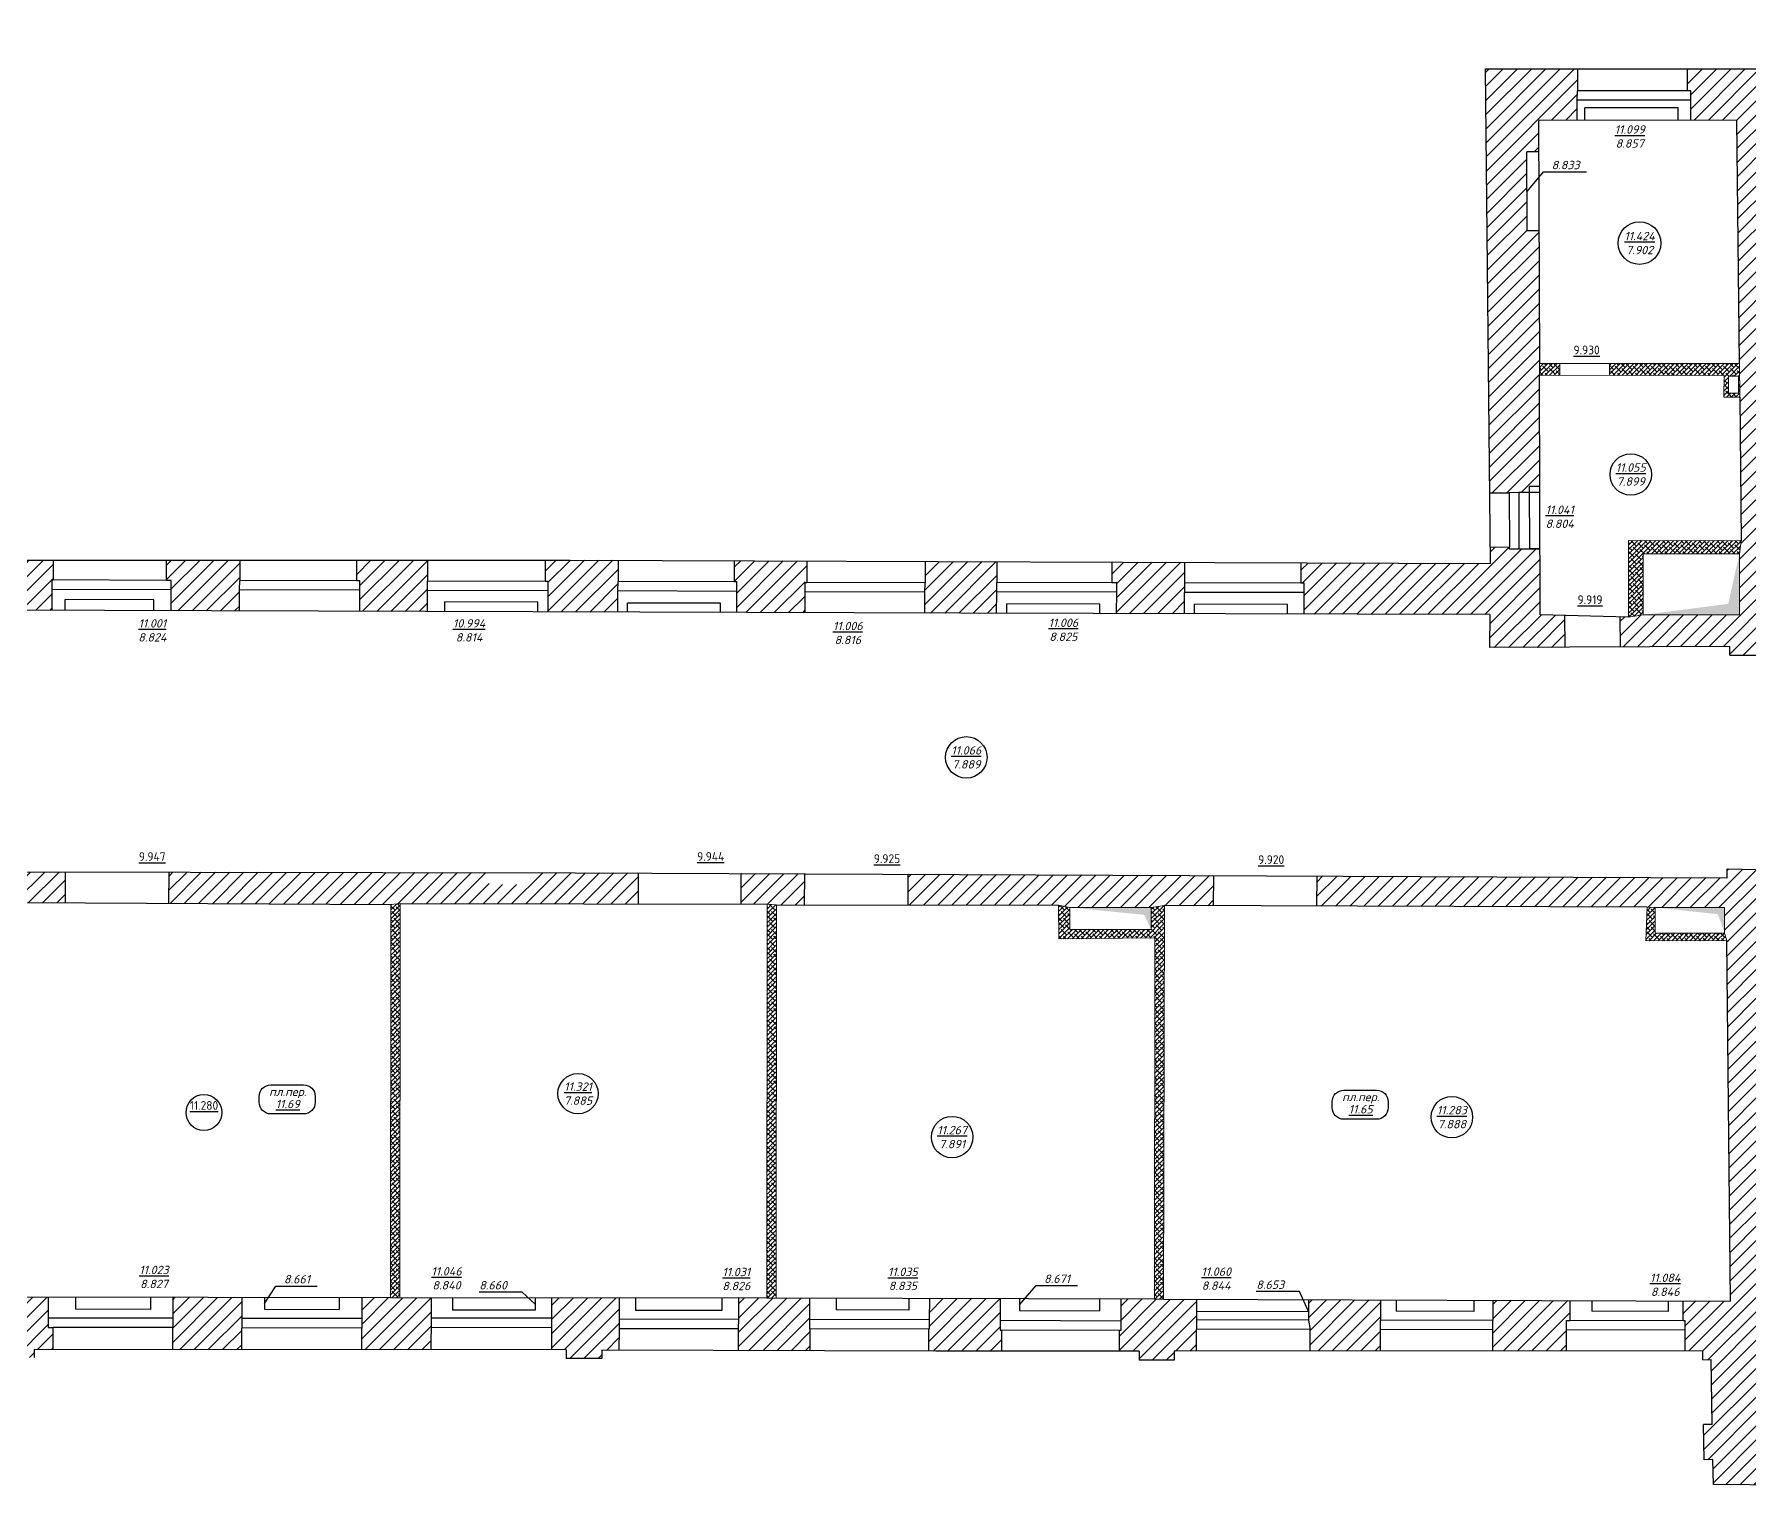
# Model space of a CAD drawing. Header units: millimetres. Extents: x 906648 to 969556, y 1626901 to 1670974.
# Drawn here: x 930011 to 955541, y 1626901 to 1648616 of the extents above; entities that cross this region are included whole.
import ezdxf
from ezdxf.enums import TextEntityAlignment as Align

# ---------------------------------------------------------------- set-up
doc = ezdxf.new("R2010")
doc.units = ezdxf.units.MM
doc.layers.add('демонтаж', color=7, linetype='Continuous', lineweight=9)
for name, color, linetype in [('Контур', 7, 'Continuous'), ('Отметки', 7, 'Continuous'), ('Рама', 121, 'Continuous'), ('Штриховка', 252, 'Continuous')]:
    doc.layers.add(name, color=color, linetype=linetype)
doc.styles.add('CIFRY', font='ROMANT.shx', dxfattribs={"oblique": 15, "height": 125})
doc.styles.add('ISOCPEUR', font='isocpeur.ttf', dxfattribs={"width": 0.95})
doc.dimstyles.new('GENPLAN_isoc', dxfattribs={"dimscale": 0.1, "dimtxt": 1.3, "dimasz": 0.3, "dimexe": 0.4, "dimexo": 0, "dimgap": 0.4, "dimtad": 1, "dimdec": 0, "dimlfac": 1000, "dimzin": 0, "dimtxsty": 'ISOCPEUR', "dimblk1": 'OBLIQUE', "dimblk2": 'OBLIQUE', "dimsah": 1, "dimcen": -1, "dimaunit": 1, "dimadec": 3, "dimazin": 0, "dimtfac": 0.75, "dimtdec": 0, "dimtix": 1, "dimtmove": 1, "dimatfit": 3, "dimldrblk": 'NONE', "dimfxl": 1, "dimtvp": 0.6, "dimarcsym": 0})

# ---------------------------------------------------------------- blocks, each defined once
blk = doc.blocks.new('_Oblique')
at = {"color": 0, "linetype": 'ByBlock', "lineweight": -2}
blk.add_line((-0.5, -0.5), (0.5, 0.5), dxfattribs=at)
blk = doc.blocks.new('S1')
at = {"color": 0, "const_width": 0.75}
blk.add_lwpolyline([(-0.375, 0, 1), (0.375, 0, 1)], format="xyb", close=True, dxfattribs=at)
blk = doc.blocks.new('*U523')
at = {"layer": 'Штриховка'}
blk.add_lwpolyline([(0, 0), (2.631, 1.762)], dxfattribs=at)
blk.add_solid([(2.884, 1.932), (2.501, 1.794), (2.611, 1.629), (2.631, 1.762)], dxfattribs=at)
at = {"layer": 'Штриховка', "xscale": 0.07662220042706858, "yscale": 0.07662220042706858, "zscale": 0.07662220042706858, "rotation": 182.3565030755686}
blk.add_blockref('S1', (0, 0), dxfattribs=at)

msp = doc.modelspace()

# ---------------------------------------------------------------- hatches: boundary and pattern name
at = {"ltscale": 0.03, "true_color": 0xcd2027, "transparency": 33554610}
h = msp.add_hatch(dxfattribs=at)
h.set_pattern_fill('ANSI38', color=242, scale=15)
h.paths.add_polyline_path([(952728, 1643717), (952424, 1643717), (952424, 1643539), (952728, 1643539)])
h.paths.add_polyline_path([(955404, 1643714), (953467, 1643716), (953467, 1643538), (955174, 1643536), (955169, 1643211), (955409, 1643211)])
h.paths.add_polyline_path([(955238, 1643527), (955390, 1643527), (955390, 1643275), (955238, 1643275)], flags=16)
h.paths.add_polyline_path([(955429, 1641076), (953752, 1641081), (953750, 1639938), (953971, 1639971), (953971, 1640879), (955402, 1640879)])
h = msp.add_hatch(dxfattribs=at)
h.set_pattern_fill('ANSI38', color=242, scale=15)
h.paths.add_polyline_path([(935461, 1635676), (935321, 1635657), (935314, 1629802), (935453, 1629805)])
h = msp.add_hatch(dxfattribs=at)
h.set_pattern_fill('ANSI38', color=242, scale=15)
h.paths.add_polyline_path([(941061, 1635655), (940923, 1635663), (940917, 1629799), (941058, 1629799)])
h = msp.add_hatch(dxfattribs=at)
h.set_pattern_fill('ANSI38', color=242, scale=15)
h.paths.add_polyline_path([(946839, 1635643), (946644, 1635615), (946644, 1635289), (945433, 1635289), (945433, 1635615), (945263, 1635647), (945268, 1635146), (946698, 1635161), (946690, 1629781), (946827, 1629782)])
h = msp.add_hatch(dxfattribs=at)
h.set_pattern_fill('ANSI38', color=242, scale=15)
h.paths.add_polyline_path([(954149, 1635615), (954027, 1635622), (954011, 1635120), (955215, 1635121), (955182, 1635233), (954149, 1635233)])
at = {"layer": 'Штриховка', "ltscale": 0.03}
h = msp.add_hatch(dxfattribs=at)
h.set_pattern_fill('_USER', color=256, scale=150, angle=45, pattern_type=0)
h.set_pattern_definition([(45, (0, 0), (-106.066017, 106.066017), [])])
h.paths.add_polyline_path([(969476, 1656429), (969473, 1657383), (969180, 1657383), (969180, 1657345), (969040, 1657344), (968768, 1657343), (968774, 1655852), (968772, 1655703), (968775, 1654844), (969058, 1654845), (969483, 1654847)])
h.paths.add_polyline_path([(922857, 1640066), (922760, 1640066), (922535, 1640084), (922270, 1640084), (922270, 1639597), (922859, 1639600)])
h.paths.add_polyline_path([(913921, 1661366), (913465, 1661364), (913472, 1657161), (913466, 1657049), (913466, 1656271), (913471, 1656093), (913476, 1650757), (913942, 1650757), (913943, 1656362)])
h.paths.add_polyline_path([(907392, 1657088), (907098, 1657088), (906958, 1657088), (906958, 1657146), (906680, 1657147), (906679, 1655622), (906675, 1654748), (906958, 1654746), (906958, 1654806), (907098, 1654806), (907392, 1654806), (907391, 1656116), (907391, 1656255)])
h.paths.add_polyline_path([(947575, 1636091), (943026, 1636110), (943024, 1635651), (945263, 1635647), (945433, 1635615), (946644, 1635615), (946839, 1635643), (947573, 1635641)])
h.paths.add_polyline_path([(947317, 1629336), (947317, 1629476), (947318, 1629780), (946827, 1629782), (946690, 1629781), (946190, 1629783), (946189, 1629457), (946189, 1629317), (946169, 1629317), (946169, 1629009), (946464, 1629009), (946464, 1628873), (946984, 1628873), (946984, 1629009), (947317, 1629009)])
h.paths.add_polyline_path([(941554, 1629480), (941554, 1629340), (941567, 1629340), (941566, 1629012), (940494, 1629015), (940494, 1629341), (940495, 1629481), (940495, 1629799), (940917, 1629799), (941058, 1629799), (941058, 1629799), (941555, 1629798)])
h.paths.add_polyline_path([(941483, 1636117), (940539, 1636121), (940537, 1635664), (940923, 1635663), (941061, 1635655), (941481, 1635655)])
h.paths.add_polyline_path([(930218, 1629812), (929885, 1629812), (929741, 1629815), (929235, 1629814), (929235, 1629509), (929236, 1629369), (929228, 1629369), (929227, 1629035), (929495, 1629035), (929495, 1628916), (930010, 1628915), (930011, 1629034), (930293, 1629034), (930294, 1629362), (930217, 1629362), (930217, 1629502)])
h.paths.add_polyline_path([(936784, 1636134), (932017, 1636140), (932016, 1635675), (935321, 1635657), (935461, 1635676), (939003, 1635668), (939004, 1636128), (938067, 1636132), (937374, 1636133), (937374, 1635956), (936784, 1635957)])
h.paths.add_polyline_path([(935919, 1629805), (935453, 1629805), (935314, 1629802), (934887, 1629803), (934886, 1629493), (934886, 1629353), (934886, 1629030), (935918, 1629029), (935919, 1629500)])
h.paths.add_polyline_path([(930472, 1636142), (923648, 1636151), (923647, 1635709), (927325, 1635710), (927571, 1635705), (929710, 1635705), (929865, 1635687), (930470, 1635683)])
h.paths.add_polyline_path([(933070, 1640484), (933070, 1640788), (931974, 1640788), (931974, 1640486), (932049, 1640486), (932049, 1640346), (932048, 1640033), (933067, 1640030), (933068, 1640344)])
h.paths.add_polyline_path([(930278, 1640352), (930278, 1640492), (930293, 1640491), (930293, 1640788), (929210, 1640788), (929210, 1640502), (929231, 1640502), (929231, 1640362), (929230, 1640042), (930277, 1640039)])
h.paths.add_polyline_path([(927424, 1640508), (927456, 1640508), (927456, 1640788), (924664, 1640788), (924663, 1641040), (924331, 1641038), (924331, 1641012), (924191, 1641011), (924075, 1641010), (924075, 1640963), (923925, 1640962), (923933, 1640060), (923700, 1640061), (923698, 1639604), (924420, 1639607), (924409, 1640057), (927423, 1640047), (927424, 1640368)])
h.paths.add_polyline_path([(920960, 1641294), (920947, 1642798), (920946, 1642972), (920946, 1644361), (920950, 1644740), (920960, 1647355), (921539, 1647352), (921540, 1647676), (921541, 1647816), (921541, 1648107), (919533, 1648109), (919532, 1647834), (919679, 1647834), (919679, 1647694), (919678, 1647380), (920472, 1647378), (920503, 1640029), (920089, 1640027), (920091, 1639757), (919645, 1639754), (919646, 1639594), (920849, 1639607), (920849, 1639464), (921267, 1639464), (921267, 1639592), (921457, 1639593), (921457, 1640084), (920985, 1640084), (920985, 1641027)])
h.paths.add_polyline_path([(924626, 1648102), (923290, 1648104), (923289, 1647808), (923288, 1647668), (923227, 1647669), (923226, 1647344), (923873, 1647341), (923902, 1644717), (923894, 1644542), (923917, 1641879), (924067, 1641880), (924184, 1641881), (924324, 1641882), (924324, 1641797), (924659, 1641799)])
h.paths.add_polyline_path([(917719, 1647838), (917862, 1647838), (917863, 1648112), (917285, 1648113), (917279, 1649108), (916969, 1649106), (916969, 1649073), (916829, 1649073), (916550, 1649072), (916552, 1647987), (916185, 1647989), (916184, 1647399), (916462, 1647399), (916473, 1642417), (916635, 1642417), (916635, 1641981), (916570, 1641981), (916571, 1641658), (916474, 1641658), (916478, 1639737), (916480, 1639559), (917975, 1639576), (917974, 1639744), (917421, 1639740), (917420, 1640010), (916926, 1640007), (916924, 1640534), (916773, 1640534), (916771, 1641113), (916922, 1641113), (916903, 1647386), (917718, 1647385), (917718, 1647698)])
h.paths.add_polyline_path([(913894, 1644204), (913453, 1644202), (913479, 1639357), (913586, 1639357), (913585, 1638521), (913731, 1638521), (913731, 1639354), (913920, 1639354), (913920, 1639531), (913916, 1639708)])
h.paths.add_polyline_path([(914141, 1647995), (913942, 1647995), (913942, 1649379), (913478, 1649379), (913479, 1648002), (908646, 1648006), (907392, 1648004), (907398, 1648715), (907398, 1649129), (907099, 1649129), (906959, 1649129), (906959, 1649154), (906653, 1649155), (906648, 1647974), (906770, 1647973), (906772, 1646816), (907080, 1646817), (907080, 1646875), (907220, 1646875), (907546, 1646876), (907544, 1647402), (913202, 1647398), (913265, 1647387), (913432, 1647387), (913432, 1647110), (913437, 1647053), (913445, 1645558), (913888, 1645560), (913879, 1647403), (914140, 1647403)])
h.paths.add_polyline_path([(907551, 1645086), (907225, 1645085), (907085, 1645085), (907085, 1645095), (906774, 1645094), (906776, 1644013), (907109, 1644014), (907109, 1644038), (907249, 1644038), (907378, 1644038), (907377, 1644120), (907554, 1644120)])
h.paths.add_polyline_path([(907558, 1643118), (907381, 1643117), (907380, 1643224), (907251, 1643224), (906777, 1643223), (906778, 1642648), (906781, 1642152), (907114, 1642154), (907114, 1642189), (907254, 1642189), (907382, 1642190), (907382, 1642285), (907561, 1642286), (907559, 1642637)])
h.paths.add_polyline_path([(907576, 1639427), (907394, 1639426), (907394, 1639526), (907268, 1639526), (907128, 1639525), (906797, 1639523), (906804, 1638462), (907110, 1638464), (907110, 1638518), (907250, 1638518), (907581, 1638520)])
h.paths.add_polyline_path([(913923, 1635982), (913923, 1636103), (913730, 1636103), (913730, 1637125), (913584, 1637125), (913583, 1636100), (907594, 1636170), (907591, 1636697), (907259, 1636696), (907119, 1636695), (907119, 1636740), (906814, 1636738), (906822, 1635415), (907208, 1635412), (907207, 1635294), (907707, 1635290), (907708, 1635407), (913044, 1635359), (913049, 1634887), (913181, 1634888), (913184, 1634635), (913513, 1634639), (913513, 1634655), (913653, 1634657), (913763, 1634659), (913763, 1634699), (913937, 1634701), (913931, 1635135)])
h.paths.add_polyline_path([(913950, 1633777), (913775, 1633775), (913774, 1633840), (913664, 1633838), (913525, 1633832), (913191, 1633829), (913201, 1632806), (913520, 1632809), (913519, 1632858), (913659, 1632860), (913962, 1632864)], flags=17)
h.paths.add_polyline_path([(913975, 1631983), (913813, 1631980), (913674, 1631993), (913531, 1631991), (913531, 1632005), (913209, 1632002), (913218, 1630988), (913534, 1630991), (913534, 1631015), (913674, 1631017), (913819, 1631019), (913818, 1631067), (913987, 1631069)], flags=17)
h.paths.add_polyline_path([(913999, 1630183), (913830, 1630181), (913685, 1630193), (913545, 1630182), (913226, 1630179), (913236, 1629133), (913560, 1629136), (913559, 1629200), (913699, 1629202), (913841, 1629204), (913840, 1629303), (914012, 1629305)], flags=17)
h.paths.add_polyline_path([(917255, 1653126), (916965, 1653124), (916965, 1653077), (916825, 1653077), (916540, 1653076), (916545, 1650812), (916824, 1650813), (916964, 1650808), (917269, 1650809)])
h.paths.add_polyline_path([(917237, 1657130), (916955, 1657129), (916955, 1657093), (916815, 1657093), (916530, 1657092), (916536, 1654837), (916821, 1654838), (916961, 1654838), (916961, 1654802), (917245, 1654804), (917239, 1655802)])
h.paths.add_polyline_path([(917233, 1660954), (917231, 1661152), (916945, 1661150), (916945, 1661129), (916805, 1661128), (916520, 1661128), (916526, 1658830), (916811, 1658831), (916951, 1658831), (916951, 1658807), (917235, 1658808)])
h.paths.add_polyline_path([(917187, 1666884), (917180, 1670844), (915689, 1670861), (915686, 1670567), (915741, 1670567), (915740, 1670427), (915737, 1670133), (916466, 1670126), (916498, 1664456), (916499, 1664245), (916088, 1664253), (915549, 1664259), (915541, 1663793), (916513, 1663775), (916516, 1662880), (916801, 1662881), (916941, 1662881), (916941, 1662850), (917218, 1662852)])
h.paths.add_polyline_path([(914230, 1670581), (914272, 1670581), (914275, 1670876), (912895, 1670892), (912675, 1670893), (912673, 1670596), (912767, 1670595), (912766, 1670455), (912763, 1670161), (914226, 1670147), (914229, 1670441)])
h.paths.add_polyline_path([(911257, 1670610), (911274, 1670610), (911276, 1670902), (909680, 1670912), (909678, 1670620), (909739, 1670619), (909738, 1670479), (909735, 1670190), (911253, 1670176), (911256, 1670470)], flags=17)
h.paths.add_polyline_path([(908233, 1670633), (908250, 1670633), (908252, 1670921), (906707, 1670930), (906686, 1663368), (906686, 1662830), (906963, 1662830), (906963, 1662896), (907103, 1662896), (907397, 1662896), (907398, 1663880), (913178, 1663815), (913462, 1663815), (913462, 1663609), (913463, 1662702), (913915, 1662704), (913910, 1663822), (914151, 1663818), (914159, 1664275), (909057, 1664332), (908923, 1664345), (907410, 1664345), (907410, 1664736), (907399, 1664864), (907405, 1669057), (907259, 1669057), (907261, 1670212), (907406, 1670212), (908229, 1670204), (908232, 1670493)])
h.paths.add_polyline_path([(907396, 1661134), (907102, 1661134), (906962, 1661134), (906962, 1661215), (906684, 1661215), (906682, 1658788), (906960, 1658787), (906960, 1658840), (907100, 1658840), (907394, 1658840)])
h.paths.add_polyline_path([(907394, 1653061), (907100, 1653061), (906960, 1653061), (906960, 1653096), (906669, 1653097), (906660, 1650795), (906957, 1650794), (906957, 1650874), (907097, 1650874), (907396, 1650874)])
h.paths.add_polyline_path([(959749, 1653081), (959464, 1653080), (959020, 1653079), (959025, 1650885), (959319, 1650886), (959459, 1650888), (959755, 1650888)])
h.paths.add_polyline_path([(959738, 1657136), (959459, 1657135), (959011, 1657134), (959016, 1654827), (959459, 1654828), (959744, 1654829)])
h.paths.add_polyline_path([(959726, 1661156), (959418, 1661155), (959278, 1661151), (959004, 1661151), (959006, 1659479), (959007, 1658835), (959454, 1658836), (959733, 1658837)])
h.paths.add_polyline_path([(959707, 1670161), (960493, 1670160), (960493, 1670510), (960493, 1670650), (960502, 1670650), (960503, 1670967), (958995, 1670974), (959003, 1662822), (959274, 1662822), (959273, 1662885), (959413, 1662885), (959721, 1662886), (959718, 1663897), (960543, 1663892), (960547, 1664348), (959724, 1664358)])
h.paths.add_polyline_path([(963547, 1670954), (961946, 1670961), (961944, 1670648), (961975, 1670648), (961975, 1670508), (961975, 1670159), (963532, 1670158), (963532, 1670485), (963532, 1670625), (963546, 1670625)])
h.paths.add_polyline_path([(966578, 1670940), (964945, 1670947), (964944, 1670624), (964998, 1670624), (964998, 1670484), (964998, 1670157), (966576, 1670155), (966576, 1670482)])
h.paths.add_polyline_path([(969410, 1670927), (968044, 1670933), (968042, 1670481), (968042, 1670154), (968688, 1670154), (968724, 1664534), (968726, 1664253), (968318, 1664258), (961892, 1664332), (961889, 1663882), (962277, 1663879), (962283, 1662154), (962429, 1662155), (962431, 1661606), (962285, 1661605), (962296, 1658654), (962757, 1658655), (962738, 1663853), (965951, 1663825), (967812, 1663807), (968741, 1663799), (968742, 1663383), (969015, 1663384), (969155, 1663394), (969455, 1663394), (969453, 1663965)])
h.paths.add_polyline_path([(969460, 1661689), (969162, 1661688), (969162, 1661649), (969022, 1661648), (968750, 1661647), (968761, 1659072), (969033, 1659073), (969468, 1659074)])
h.paths.add_polyline_path([(969490, 1653177), (969204, 1653176), (969204, 1653052), (969064, 1653051), (968782, 1653050), (968790, 1650802), (969081, 1650803), (969221, 1650803), (969221, 1650759), (969501, 1650760)])
h.paths.add_polyline_path([(907566, 1641307), (907387, 1641306), (907386, 1641405), (907258, 1641404), (906786, 1641401), (906792, 1640326), (907124, 1640328), (907124, 1640362), (907264, 1640362), (907389, 1640363), (907389, 1640460), (907571, 1640461)])
h.paths.add_polyline_path([(960244, 1640004), (959868, 1639997), (959892, 1641471), (959901, 1641889), (959910, 1647342), (960297, 1647345), (960299, 1647949), (959763, 1647950), (959760, 1649086), (959464, 1649085), (959324, 1649085), (959029, 1649084), (959031, 1648099), (958549, 1648100), (958549, 1647793), (958607, 1647793), (958607, 1647653), (958607, 1647377), (959461, 1647377), (959439, 1641175), (959620, 1641174), (959618, 1640656), (959438, 1640657), (959437, 1640372), (959313, 1640372), (959329, 1639988), (959016, 1639984), (959019, 1639718), (958444, 1639711), (958446, 1639552), (960249, 1639573)])
h.paths.add_polyline_path([(956602, 1647793), (956685, 1647793), (956685, 1648101), (954625, 1648102), (954624, 1647777), (954677, 1647777), (954678, 1647637), (954678, 1647339), (955366, 1647340), (955404, 1643714), (955409, 1643211), (955429, 1641076), (955402, 1640879), (955402, 1639971), (953971, 1639971), (953750, 1639938), (953624, 1639941), (953626, 1639494), (955259, 1639502), (955259, 1639373), (955684, 1639373), (955684, 1639519), (956756, 1639531), (956754, 1639691), (956233, 1639685), (956230, 1639951), (955906, 1639947), (955844, 1645717), (955816, 1645720), (955804, 1647377), (956602, 1647377), (956602, 1647653)])
h.paths.add_polyline_path([(952989, 1647634), (952992, 1647774), (952992, 1648103), (951620, 1648104), (951685, 1641788), (951976, 1641791), (952116, 1641794), (952278, 1641794), (952278, 1641882), (952430, 1641882), (952425, 1643539), (952424, 1643717), (952418, 1645691), (952242, 1645690), (952238, 1646867), (952414, 1646867), (952412, 1647335), (952989, 1647336)])
h.paths.add_polyline_path([(952433, 1640952), (952119, 1640951), (951979, 1640951), (951979, 1640984), (951693, 1640981), (951696, 1640737), (948874, 1640748), (948873, 1640443), (948923, 1640443), (948923, 1640303), (948922, 1639985), (951685, 1639978), (951683, 1639484), (952803, 1639489), (952800, 1639961), (952437, 1639970)])
h.paths.add_polyline_path([(947141, 1640754), (946057, 1640758), (946056, 1640450), (946129, 1640450), (946129, 1640310), (946128, 1639991), (947139, 1639989), (947140, 1640307)])
h.paths.add_polyline_path([(944342, 1640314), (944342, 1640454), (944342, 1640454), (944343, 1640765), (943277, 1640768), (943276, 1640448), (943273, 1640308), (943272, 1639999), (943810, 1639997), (944341, 1639996)])
h.paths.add_polyline_path([(941514, 1640775), (940433, 1640779), (940432, 1640462), (940472, 1640462), (940472, 1640322), (940471, 1640007), (941489, 1640004), (941490, 1640314), (941490, 1640454)])
h.paths.add_polyline_path([(938703, 1640468), (938704, 1640785), (937992, 1640788), (937617, 1640788), (937617, 1640471), (937664, 1640471), (937664, 1640331), (937663, 1640016), (938699, 1640013), (938700, 1640328)])
h.paths.add_polyline_path([(935866, 1640336), (935864, 1640476), (935864, 1640788), (934807, 1640788), (934807, 1640479), (934860, 1640478), (934860, 1640338), (934859, 1640025), (935865, 1640021)])
h.paths.add_polyline_path([(944396, 1629789), (943340, 1629792), (943339, 1629475), (943339, 1629335), (943332, 1629007), (943435, 1629006), (944420, 1629007), (944420, 1629323), (944394, 1629323), (944395, 1629463)])
h.paths.add_polyline_path([(938718, 1629801), (937715, 1629803), (937715, 1629498), (937714, 1629027), (937930, 1629027), (937930, 1628898), (938463, 1628897), (938463, 1629021), (938717, 1629020), (938718, 1629343), (938718, 1629483)])
h.paths.add_polyline_path([(950059, 1629470), (950060, 1629771), (948988, 1629774), (948987, 1629471), (949009, 1629331), (949009, 1629011), (950059, 1629011)])
h.paths.add_polyline_path([(952827, 1629467), (952876, 1629467), (952877, 1629761), (951730, 1629765), (951729, 1629464), (951729, 1629013), (952827, 1629013), (952826, 1629327)], flags=17)
h.paths.add_polyline_path([(955659, 1635386), (955871, 1635386), (955871, 1635737), (955653, 1635737), (955658, 1636179), (955220, 1636189), (955220, 1636057), (949113, 1636084), (949111, 1635636), (954027, 1635622), (955182, 1635615), (955182, 1635233), (955215, 1635121), (955271, 1629754), (954560, 1629756), (954559, 1629461), (954596, 1629461), (954596, 1629321), (954596, 1629015), (954858, 1629015), (954858, 1628881), (954983, 1628883), (954999, 1627917), (954867, 1627915), (954876, 1627392), (955008, 1627394), (955015, 1627021), (956954, 1627008), (956953, 1626902), (957097, 1626901), (957097, 1627007), (961181, 1626978), (961181, 1626903), (961316, 1626902), (961316, 1626978), (963291, 1626964), (963289, 1627331), (963433, 1627332), (963430, 1627874), (963286, 1627873), (963284, 1628177), (962847, 1628175), (962705, 1628174), (962705, 1628157), (962527, 1628156), (962530, 1627711), (957776, 1627735), (957775, 1627620), (956244, 1627628), (956245, 1627743), (955717, 1627746)])
h.paths.add_polyline_path([(955676, 1635466), (955676, 1635682), (955827, 1635682), (955827, 1635466)], flags=16)
h.paths.add_polyline_path([(963274, 1630029), (962971, 1630028), (962971, 1630000), (962831, 1629999), (962686, 1629998), (962686, 1629988), (962515, 1629987), (962521, 1629023), (962700, 1629024), (962841, 1629009), (962981, 1629006), (963279, 1629008)], flags=17)
h.paths.add_polyline_path([(963264, 1631863), (962946, 1631861), (962946, 1631826), (962806, 1631825), (962502, 1631823), (962509, 1630835), (962825, 1630837), (963269, 1630840)], flags=17)
h.paths.add_polyline_path([(963254, 1633692), (962784, 1633689), (962658, 1633688), (962659, 1633593), (962490, 1633592), (962496, 1632735), (962667, 1632736), (962800, 1632706), (962940, 1632707), (962941, 1632652), (963260, 1632654)], flags=17)
h.paths.add_polyline_path([(969552, 1636585), (969107, 1636583), (968790, 1636581), (968794, 1636118), (962987, 1636081), (962974, 1637017), (962807, 1637015), (962821, 1636085), (962468, 1636088), (962477, 1635846), (962476, 1635714), (962484, 1634543), (962653, 1634544), (962779, 1634532), (963249, 1634534), (963248, 1634755), (963369, 1634756), (963366, 1635279), (963245, 1635279), (963245, 1635355), (968675, 1635387), (968676, 1635249), (969201, 1635252), (969200, 1635390), (969556, 1635392)])
h.paths.add_polyline_path([(969542, 1639412), (969229, 1639411), (969230, 1639383), (969090, 1639382), (968990, 1639381), (968991, 1639315), (968769, 1639313), (968777, 1638380), (969094, 1638382), (969234, 1638384), (969234, 1638328), (969546, 1638329)])
h.paths.add_polyline_path([(969536, 1641236), (969224, 1641235), (969224, 1641190), (969084, 1641188), (968976, 1641188), (968977, 1641120), (968756, 1641118), (968762, 1640267), (968983, 1640269), (968984, 1640203), (969083, 1640204), (969223, 1640205), (969224, 1640176), (969540, 1640177)])
h.paths.add_polyline_path([(969530, 1643084), (969188, 1643083), (969188, 1643051), (969048, 1643051), (968746, 1643050), (968746, 1642420), (968748, 1642137), (968969, 1642138), (968970, 1642059), (969078, 1642060), (969533, 1642061)])
h.paths.add_polyline_path([(969523, 1644984), (969214, 1644983), (969214, 1644937), (969074, 1644937), (968748, 1644937), (968747, 1643911), (969045, 1643912), (969185, 1643913), (969185, 1643890), (969527, 1643891)])
h.paths.add_polyline_path([(969512, 1648123), (969508, 1649142), (969227, 1649141), (969227, 1649059), (969087, 1649058), (968796, 1649057), (968800, 1647937), (962772, 1647946), (962771, 1649365), (962329, 1649364), (962334, 1647944), (962172, 1647944), (962176, 1647358), (962513, 1647361), (962512, 1647208), (962963, 1647206), (962963, 1647231), (962963, 1647347), (963153, 1647347), (966040, 1647343), (966220, 1647384), (968730, 1647384), (968730, 1646934), (968749, 1646747), (968749, 1646744), (969075, 1646744), (969215, 1646738), (969517, 1646739)])
h.paths.add_polyline_path([(962958, 1645887), (962506, 1645889), (962485, 1641912), (962495, 1641499), (962503, 1640042), (961948, 1640032), (961953, 1639593), (962768, 1639603), (962787, 1638366), (962955, 1638368), (962943, 1639241), (962938, 1639637)])
h.paths.add_polyline_path([(921604, 1627502), (921728, 1627501), (921732, 1628011), (921608, 1628012), (921615, 1629044), (921831, 1629043), (921831, 1629366), (921829, 1629506), (921829, 1629803), (921324, 1629802), (921296, 1635709), (922113, 1635709), (922114, 1636152), (921299, 1636154), (921299, 1636264), (920872, 1636260), (920849, 1634575), (920852, 1634226), (920861, 1627879), (920512, 1627879), (920512, 1627764), (919639, 1627763), (919639, 1627878), (914031, 1627875), (914025, 1628312), (913853, 1628310), (913711, 1628328), (913571, 1628326), (913571, 1628330), (913244, 1628327), (913247, 1628019), (913128, 1628017), (913133, 1627507), (913252, 1627508), (913255, 1627132), (915275, 1627133), (915276, 1627019), (915409, 1627019), (915409, 1627133), (919471, 1627134), (919471, 1627015), (919606, 1627015), (919606, 1627134), (921601, 1627134)])
h.paths.add_polyline_path([(920894, 1636150), (920896, 1636223), (921256, 1636226), (921256, 1636150)], flags=16)
h.paths.add_polyline_path([(924645, 1629510), (924645, 1629807), (923616, 1629805), (923616, 1629508), (923617, 1629368), (923602, 1629368), (923601, 1629041), (924629, 1629040), (924630, 1629370)])
h.paths.add_polyline_path([(927466, 1629812), (926422, 1629810), (926422, 1629513), (926423, 1629373), (926403, 1629373), (926403, 1629038), (927012, 1629037), (927466, 1629037), (927466, 1629366), (927467, 1629366), (927467, 1629506)])
h.paths.add_polyline_path([(933100, 1629338), (933100, 1629031), (932072, 1629032), (932073, 1629359), (932072, 1629359), (932073, 1629499), (932073, 1629808), (933101, 1629806), (933100, 1629497)])
h.paths.add_polyline_path([(962301, 1657288), (962762, 1657289), (962769, 1650704), (962324, 1650703)])

# ---------------------------------------------------------------- linework, layer by layer
at = {"layer": 'демонтаж', "ltscale": 15}
for p, q in [((952424, 1643717), (955404, 1643714)), ((952728, 1643539), (952728, 1643717)), ((953467, 1643538), (953467, 1643716)), ((952425, 1643539), (955174, 1643536)), ((955174, 1643536), (955169, 1643211)), ((955169, 1643211), (955409, 1643211)), ((953752, 1641081), (953750, 1639938)), ((955429, 1641076), (953752, 1641081)), ((935321, 1635657), (935314, 1629802)), ((935453, 1629805), (935461, 1635676)), ((940923, 1635663), (940917, 1629799)), ((941058, 1629799), (941061, 1635655)), ((945263, 1635647), (945268, 1635146)), ((946839, 1635643), (946827, 1629782)), ((954011, 1635120), (954027, 1635622)), ((945268, 1635146), (946698, 1635161)), ((946698, 1635161), (946690, 1629781)), ((955215, 1635121), (954011, 1635120))]:
    msp.add_line(p, q, dxfattribs=at)
at = {"layer": 'демонтаж', "ltscale": 0.03}
for p, q in [((952424, 1643717), (952424, 1643539)), ((955404, 1643714), (955409, 1643211)), ((955429, 1641076), (955402, 1640879)), ((953750, 1639938), (953971, 1639971)), ((935321, 1635657), (935461, 1635676)), ((940923, 1635663), (941061, 1635655)), ((945263, 1635647), (945433, 1635615)), ((946644, 1635615), (946839, 1635643)), ((954027, 1635622), (954149, 1635615)), ((955182, 1635233), (955215, 1635121)), ((935314, 1629802), (935453, 1629805)), ((940917, 1629799), (941058, 1629799)), ((946690, 1629781), (946827, 1629782))]:
    msp.add_line(p, q, dxfattribs=at)
at = {"layer": 'демонтаж', "ltscale": 15}
for points in [[(955238, 1643527), (955390, 1643527), (955390, 1643275), (955238, 1643275)], [(953971, 1640879), (955402, 1640879), (955402, 1639971), (953971, 1639971)], [(945433, 1635615), (946644, 1635615), (946644, 1635289), (945433, 1635289)], [(954149, 1635615), (955182, 1635615), (955182, 1635233), (954149, 1635233)]]:
    msp.add_lwpolyline(points, close=True, dxfattribs=at)
at = {"layer": 'Контур', "ltscale": 15}
for p, q in [((951696, 1640737), (951620, 1648104)), ((951620, 1648104), (959031, 1648099)), ((952992, 1648103), (952992, 1647774)), ((954625, 1648102), (954624, 1647777)), ((952989, 1647634), (952992, 1647774)), ((954677, 1647777), (954624, 1647777)), ((954678, 1647637), (954677, 1647777)), ((952989, 1647336), (952989, 1647634)), ((954490, 1647523), (953102, 1647520)), ((953102, 1647336), (953102, 1647520)), ((954490, 1647338), (954490, 1647523)), ((954678, 1647339), (954678, 1647637)), ((955366, 1647340), (952412, 1647335)), ((952412, 1647335), (952424, 1643717)), ((955404, 1643714), (955366, 1647340)), ((952414, 1646867), (952238, 1646867)), ((952242, 1645690), (952238, 1646867)), ((952418, 1645691), (952242, 1645690)), ((952437, 1639970), (952425, 1643539)), ((955409, 1643211), (955429, 1641076)), ((952430, 1641882), (952278, 1641882)), ((952281, 1640953), (952278, 1641882)), ((951685, 1641788), (951976, 1641791)), ((952116, 1641794), (951976, 1641791)), ((952431, 1641795), (952116, 1641794)), ((951693, 1640981), (951979, 1640984)), ((951979, 1640951), (951979, 1640984)), ((952119, 1640951), (951979, 1640951)), ((952433, 1640952), (952119, 1640951)), ((952433, 1640954), (952281, 1640953)), ((924664, 1640788), (937992, 1640788)), ((930293, 1640788), (930293, 1640491)), ((931974, 1640788), (931974, 1640486)), ((933070, 1640788), (933070, 1640484)), ((934807, 1640788), (934807, 1640479)), ((935864, 1640788), (935864, 1640476)), ((937617, 1640788), (937617, 1640471)), ((937992, 1640788), (951696, 1640737)), ((938704, 1640785), (938703, 1640468)), ((940433, 1640779), (940432, 1640462)), ((941514, 1640775), (941513, 1640454)), ((943277, 1640768), (943276, 1640448)), ((944343, 1640765), (944342, 1640454)), ((946057, 1640758), (946056, 1640450)), ((947141, 1640754), (947140, 1640307)), ((948874, 1640748), (948873, 1640443)), ((930277, 1640039), (930278, 1640352)), ((930278, 1640352), (930278, 1640492)), ((930278, 1640492), (930293, 1640491)), ((932049, 1640486), (931974, 1640486)), ((932048, 1640033), (932049, 1640346)), ((932049, 1640346), (932049, 1640486)), ((933067, 1640030), (933068, 1640344)), ((933068, 1640344), (933070, 1640484)), ((934860, 1640478), (934807, 1640479)), ((934860, 1640338), (934860, 1640478)), ((935866, 1640336), (935864, 1640476)), ((937664, 1640471), (937617, 1640471)), ((937664, 1640331), (937664, 1640471)), ((938700, 1640328), (938703, 1640468)), ((940472, 1640462), (940432, 1640462)), ((940472, 1640322), (940472, 1640462)), ((941490, 1640314), (941490, 1640454)), ((941490, 1640454), (941513, 1640454)), ((943273, 1640308), (943276, 1640448)), ((944342, 1640314), (944342, 1640454)), ((944342, 1640454), (944342, 1640454)), ((946129, 1640450), (946056, 1640450)), ((946129, 1640310), (946129, 1640450)), ((948923, 1640443), (948873, 1640443)), ((948923, 1640303), (948923, 1640443)), ((930470, 1640038), (930470, 1640202)), ((931792, 1640198), (930470, 1640202)), ((931792, 1640034), (931792, 1640198)), ((934859, 1640025), (934860, 1640338)), ((935865, 1640021), (935866, 1640336)), ((936124, 1640021), (936125, 1640167)), ((937509, 1640163), (936125, 1640167)), ((937509, 1640016), (937509, 1640163)), ((937663, 1640016), (937664, 1640331)), ((938699, 1640013), (938700, 1640328)), ((938844, 1640012), (938845, 1640148)), ((940229, 1640144), (938845, 1640148)), ((940229, 1640008), (940229, 1640144)), ((940471, 1640007), (940472, 1640322)), ((941489, 1640004), (941490, 1640314)), ((943272, 1639999), (943273, 1640308)), ((944341, 1639996), (944342, 1640314)), ((944493, 1639995), (944494, 1640135)), ((945879, 1640131), (944494, 1640135)), ((945878, 1639992), (945879, 1640131)), ((946128, 1639991), (946129, 1640310)), ((947139, 1639989), (947140, 1640307)), ((947289, 1639989), (947290, 1640129)), ((948675, 1640124), (947290, 1640129)), ((948674, 1639985), (948675, 1640124)), ((948922, 1639985), (948923, 1640303)), ((943810, 1639997), (924409, 1640057)), ((951685, 1639978), (943810, 1639997)), ((951685, 1639978), (951683, 1639484)), ((953750, 1639938), (952437, 1639970)), ((952800, 1639961), (952803, 1639489)), ((953624, 1639941), (953626, 1639494)), ((955259, 1639502), (951683, 1639484)), ((955259, 1639373), (955259, 1639502)), ((955259, 1639373), (955684, 1639373)), ((921299, 1636154), (938067, 1636132)), ((930472, 1636142), (930470, 1635683)), ((932016, 1635675), (932017, 1636140)), ((938067, 1636132), (955220, 1636057)), ((939004, 1636128), (939003, 1635668)), ((940537, 1635664), (940539, 1636121)), ((941481, 1635655), (941483, 1636117)), ((943024, 1635651), (943026, 1636110)), ((947573, 1635641), (947575, 1636091)), ((949111, 1635636), (949113, 1636084)), ((955220, 1636057), (955220, 1636189)), ((955220, 1636189), (955658, 1636179)), ((929865, 1635687), (935321, 1635657)), ((935461, 1635676), (940923, 1635663)), ((941061, 1635655), (945263, 1635647)), ((954027, 1635622), (946839, 1635643)), ((955271, 1629754), (955215, 1635121)), ((935314, 1629802), (929885, 1629812)), ((930218, 1629812), (930217, 1629502)), ((930623, 1629811), (930623, 1629632)), ((931740, 1629630), (930623, 1629632)), ((931740, 1629809), (931740, 1629630)), ((932073, 1629808), (932073, 1629499)), ((933101, 1629806), (933100, 1629497)), ((933437, 1629805), (933437, 1629632)), ((933437, 1629632), (934551, 1629629)), ((934551, 1629803), (934551, 1629629)), ((934887, 1629803), (934886, 1629493)), ((940917, 1629799), (935453, 1629805)), ((935919, 1629805), (935919, 1629500)), ((936239, 1629804), (936239, 1629620)), ((937469, 1629803), (937468, 1629618)), ((937715, 1629803), (937715, 1629498)), ((938718, 1629801), (938718, 1629483)), ((938964, 1629801), (938964, 1629616)), ((940249, 1629800), (940248, 1629615)), ((940495, 1629799), (940495, 1629481)), ((946690, 1629781), (941058, 1629799)), ((941555, 1629798), (941554, 1629480)), ((941954, 1629796), (941954, 1629622)), ((943032, 1629618), (941954, 1629622)), ((943032, 1629793), (943032, 1629618)), ((943340, 1629792), (943339, 1629475)), ((944396, 1629789), (944395, 1629463)), ((944681, 1629788), (944680, 1629613)), ((945873, 1629784), (945873, 1629609)), ((946190, 1629783), (946189, 1629457)), ((946827, 1629782), (955271, 1629754)), ((947318, 1629780), (947317, 1629476)), ((948988, 1629774), (948987, 1629471)), ((950060, 1629771), (950059, 1629470)), ((950293, 1629770), (950292, 1629604)), ((951449, 1629766), (951448, 1629600)), ((951730, 1629765), (951729, 1629464)), ((952877, 1629761), (952876, 1629467)), ((953204, 1629760), (953203, 1629603)), ((954343, 1629757), (954343, 1629599)), ((954560, 1629756), (954559, 1629461)), ((930217, 1629502), (930217, 1629362)), ((932073, 1629499), (932072, 1629359)), ((933100, 1629497), (933100, 1629357)), ((934886, 1629493), (934886, 1629353)), ((935919, 1629500), (935918, 1629029)), ((937468, 1629618), (936239, 1629620)), ((937715, 1629498), (937714, 1629027)), ((938718, 1629483), (938718, 1629343)), ((940248, 1629615), (938964, 1629616)), ((940495, 1629481), (940494, 1629341)), ((941554, 1629480), (941554, 1629340)), ((943339, 1629475), (943339, 1629335)), ((944395, 1629463), (944394, 1629323)), ((944680, 1629613), (945873, 1629609)), ((946189, 1629457), (946189, 1629317)), ((947317, 1629605), (948988, 1629599)), ((947317, 1629476), (947317, 1629336)), ((948987, 1629471), (949009, 1629331)), ((950059, 1629011), (950059, 1629470)), ((951448, 1629600), (950292, 1629604)), ((951729, 1629013), (951729, 1629464)), ((952826, 1629327), (952827, 1629467)), ((952827, 1629467), (952876, 1629467)), ((954343, 1629599), (953203, 1629603)), ((954596, 1629461), (954559, 1629461)), ((954596, 1629321), (954596, 1629461)), ((930217, 1629362), (930294, 1629362)), ((930293, 1629034), (930294, 1629362)), ((932072, 1629032), (932073, 1629359)), ((933100, 1629031), (933100, 1629351)), ((934886, 1629030), (934886, 1629353)), ((938718, 1629343), (938717, 1629020)), ((940494, 1629341), (940494, 1629015)), ((941554, 1629340), (941567, 1629340)), ((941566, 1629012), (941567, 1629340)), ((943332, 1629007), (943333, 1629335)), ((943339, 1629335), (943333, 1629335)), ((944394, 1629323), (944420, 1629323)), ((944420, 1629007), (944420, 1629323)), ((946169, 1629009), (946169, 1629317)), ((946189, 1629317), (946169, 1629317)), ((947317, 1629009), (947317, 1629336)), ((949009, 1629011), (949009, 1629331)), ((952827, 1629013), (952826, 1629327)), ((954596, 1629015), (954596, 1629321)), ((930011, 1629034), (930010, 1628915)), ((937930, 1629027), (930011, 1629034)), ((937930, 1629027), (937930, 1628898)), ((938463, 1628897), (937930, 1628898)), ((943435, 1629006), (938463, 1629021)), ((938463, 1629021), (938463, 1628897)), ((946464, 1629009), (943435, 1629006)), ((946464, 1629009), (946464, 1628873)), ((946984, 1628873), (946464, 1628873)), ((954858, 1629015), (946984, 1629009)), ((946984, 1629009), (946984, 1628873)), ((954858, 1628881), (954858, 1629015)), ((954858, 1628881), (954983, 1628883)), ((954999, 1627917), (954983, 1628883)), ((954999, 1627917), (954867, 1627915)), ((954876, 1627392), (954867, 1627915)), ((955008, 1627394), (954876, 1627392)), ((955015, 1627021), (955008, 1627394)), ((956954, 1627008), (955015, 1627021))]:
    msp.add_line(p, q, dxfattribs=at)
at = {"layer": 'Отметки', "color": 5, "ltscale": 0.03}
for points in [[(933533, 1632974), (934022, 1632974, -0.414214), (934194, 1632802), (934194, 1632713, -0.414214), (934022, 1632541), (933533, 1632541, -0.414214), (933361, 1632713), (933361, 1632802, -0.414214)], [(949511, 1632895), (950000, 1632895, -0.414214), (950172, 1632723), (950172, 1632634, -0.414214), (950000, 1632462), (949511, 1632462, -0.414214), (949339, 1632634), (949339, 1632723, -0.414214)]]:
    msp.add_lwpolyline(points, format="xyb", close=True, dxfattribs=at)
at = {"layer": 'Отметки', "ltscale": 0.03}
for centre, radius in [((953916, 1645508), 318), ((953785, 1642062), 309), ((943890, 1637850), 309), ((938108, 1632843), 300), ((932537, 1632562, 11280), 267), ((951121, 1632493), 309), ((943679, 1632196), 309)]:
    msp.add_circle(centre, radius, dxfattribs=at)
at = {"layer": 'Рама', "color": 1, "ltscale": 0.03}
for p, q in [((954624, 1647777), (952992, 1647774)), ((954678, 1647637), (952989, 1647634)), ((951976, 1641791), (951979, 1640984)), ((952116, 1641794), (952119, 1640951)), ((932049, 1640346), (930278, 1640352)), ((931974, 1640486), (930293, 1640491)), ((934860, 1640338), (933068, 1640344)), ((934807, 1640479), (933070, 1640484)), ((937617, 1640471), (935864, 1640476)), ((940432, 1640462), (938703, 1640468)), ((943276, 1640448), (941513, 1640454)), ((946056, 1640450), (944342, 1640454)), ((948873, 1640443), (947140, 1640447)), ((937664, 1640331), (935866, 1640336)), ((940472, 1640322), (938700, 1640328)), ((943273, 1640308), (941490, 1640314)), ((946129, 1640310), (944342, 1640314)), ((948923, 1640303), (947140, 1640307)), ((932073, 1629499), (930217, 1629502)), ((934886, 1629493), (933100, 1629497)), ((937715, 1629498), (935919, 1629500)), ((940495, 1629481), (938718, 1629483)), ((943339, 1629475), (941554, 1629480)), ((946189, 1629457), (944395, 1629463)), ((948987, 1629471), (947317, 1629476)), ((951729, 1629464), (950059, 1629470)), ((954559, 1629461), (952876, 1629467)), ((932073, 1629359), (930294, 1629362)), ((934886, 1629353), (933100, 1629357)), ((937714, 1629358), (935919, 1629360)), ((940494, 1629341), (938718, 1629343)), ((943333, 1629335), (941567, 1629340)), ((946169, 1629317), (944420, 1629323)), ((949009, 1629331), (947317, 1629336)), ((951729, 1629324), (950058, 1629330)), ((954596, 1629321), (952826, 1629327))]:
    msp.add_line(p, q, dxfattribs=at)
at = {"layer": 'Штриховка'}
for points in [[(955402, 1640879), (955402, 1639971), (955236, 1640136), (953971, 1639971)], [(945433, 1635615), (946644, 1635615), (946536, 1635506), (946644, 1635289)], [(954149, 1635615), (955182, 1635615), (955082, 1635515), (955182, 1635233)]]:
    msp.add_solid(points, dxfattribs=at)

# ---------------------------------------------------------------- block references
at = {"layer": 'Штриховка', "xscale": 999.9999999999999, "yscale": 999.9999999999999, "zscale": 999.9999999999999, "rotation": 56.39888888890255}
msp.add_blockref('*U523', (956757, 1642050), dxfattribs=at)

# ---------------------------------------------------------------- texts
at = {"layer": 'Отметки', "ltscale": 0.03, "style": 'ISOCPEUR', "width": 0.95}
for s, p in [('%%u9.930', (953127, 1643916, 9930)), ('%%u9.919', (953178, 1640198, 9919)), ('%%u9.947', (931767, 1636373, 9947)), ('%%u9.944', (940084, 1636374, 9944)), ('%%u9.925', (942709, 1636342, 9925)), ('%%u9.920', (948430, 1636327, 9920)), ('%%u11.280', (932538, 1632667, 11280))]:
    msp.add_text(s, height=130, dxfattribs=at).set_placement(p, align=Align.MIDDLE_CENTER)
at = {"layer": 'Отметки', "ltscale": 0.03, "char_height": 125, "attachment_point": 5, "style": 'CIFRY'}
for s, insert, width in [('\\L11.099\\l\\P8.857', (953770, 1647095), 506.35), ('\\L11.424\\l\\P{\\C98;7.902}', (953916, 1645508), 531.05), ('\\L11.055\\l\\P{\\C98;7.899}', (953785, 1642062), 506.35), ('\\L11.041\\l\\P8.804', (952727, 1641433), 494), ('\\L11.001\\l\\P8.824', (931769, 1639741), 481.65), ('\\L10.994\\l\\P8.814', (936486, 1639741), 543.4), ('\\L11.006\\l\\P8.816', (942125, 1639702), 506.35), ('\\L11.006\\l\\P8.825', (945335, 1639750), 506.35), ('\\L11.066\\l\\P{\\C98;7.889}', (943890, 1637850), 506.35), ('\\L11.321\\l\\P{\\C98;7.885}', (938108, 1632843), 481.65), ('\\L11.283\\l\\P{\\C98;7.888}', (951121, 1632493), 506.35), ('\\L11.267\\l\\P{\\C98;7.891}', (943679, 1632196), 506.35), ('\\L11.023\\l\\P8.827', (931793, 1630114), 506.35), ('\\L11.046\\l\\P8.840', (936149, 1630093), 518.7), ('\\L11.031\\l\\P8.826', (940465, 1630083), 481.65), ('\\L11.035\\l\\P8.835', (942945, 1630085), 506.35), ('\\L11.060\\l\\P8.844', (947611, 1630088), 506.35), ('\\L11.084\\l\\P8.846', (954298, 1629997), 518.7)]:
    msp.add_mtext(s, dxfattribs=dict(at, insert=insert, width=width))
at = {"layer": 'Отметки', "color": 5, "char_height": 125, "width": 1430.92, "attachment_point": 5, "line_spacing_factor": 0.876923, "style": 'CIFRY'}
for s, insert in [('пл.пер.\\P{\\L11.69}', (933785, 1632780)), ('пл.пер.\\P{\\L11.65}', (949763, 1632702))]:
    msp.add_mtext(s, dxfattribs=dict(at, insert=insert))

# ---------------------------------------------------------------- next in the draw order: texts
at = {"layer": 'Отметки', "ltscale": 0.03, "char_height": 125, "attachment_point": 7, "style": 'CIFRY', "bg_fill": 3, "box_fill_scale": 1.25, "bg_fill_color": 256, "bg_fill_transparency": 0}
for s, insert in [('8.833', (952606, 1646607)), ('8.661', (933728, 1630018)), ('8.671', (945048, 1630024)), ('8.660', (936636, 1629928)), ('8.653', (948208, 1629936))]:
    msp.add_mtext(s, dxfattribs=dict(at, insert=insert))

# ---------------------------------------------------------------- next in the draw order: leaders
at = {"layer": 'Отметки', "ltscale": 0.03, "annotation_type": 0, "has_hookline": 1}
for points, hookline_direction, text_width in [([(952240, 1646278), (952486, 1646567), (952566, 1646567)], 0, 522), ([(933437, 1629719), (933608, 1629978), (933688, 1629978)], 0, 497), ([(937469, 1629710), (937277, 1629888), (937197, 1629888)], 1, 521), ([(944681, 1629700), (944928, 1629984), (945008, 1629984)], 0, 497), ([(948988, 1629599), (948850, 1629896), (948770, 1629896)], 1, 522)]:
    msp.add_leader(points, dimstyle='GENPLAN_isoc', override={"dimasz": 800, "dimgap": 400}, dxfattribs=dict(at, hookline_direction=hookline_direction, text_width=text_width))

doc.saveas('drawing.dxf')
